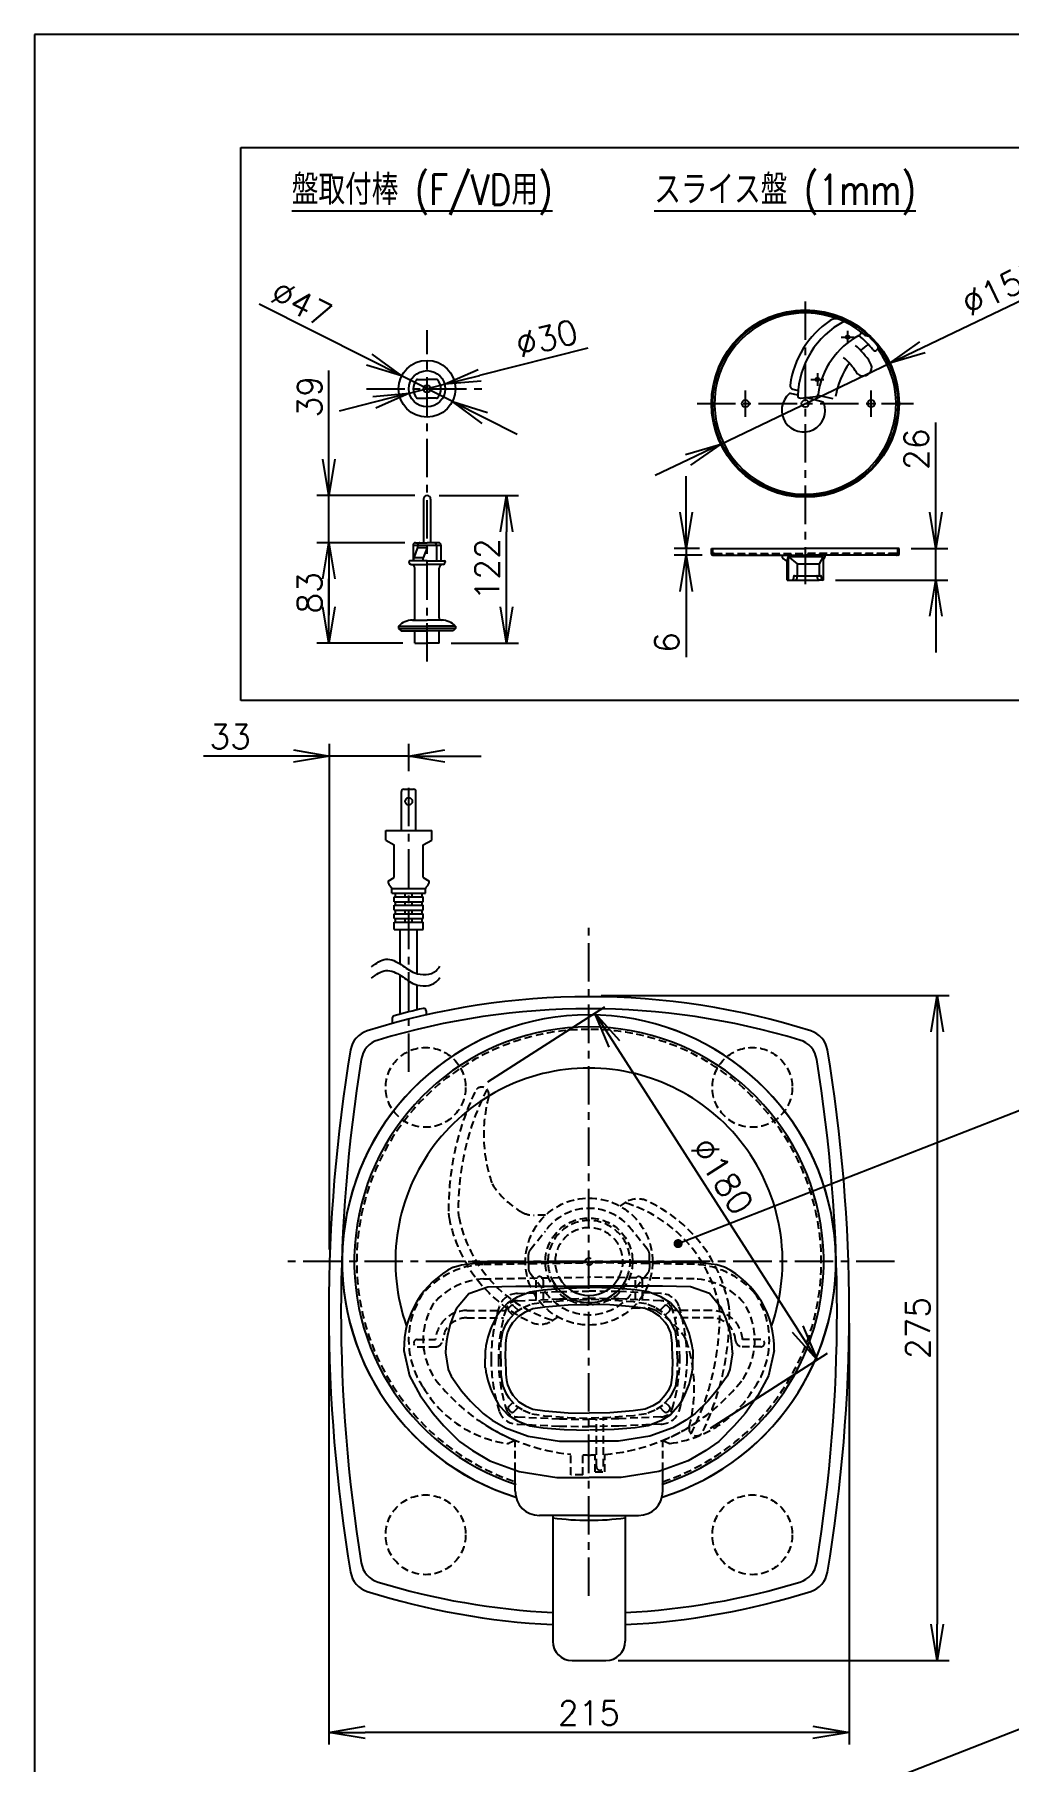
# Model space of a CAD drawing. Extents: x 115 to 2025, y 0 to 1377.
# Drawn here: x 115 to 517, y 663 to 1377 of the extents above; entities that cross this region are included whole.
import ezdxf
from ezdxf.enums import TextEntityAlignment as Align

# ---------------------------------------------------------------- set-up
doc = ezdxf.new("R2010")
doc.units = 0
doc.header["$LTSCALE"] = 0.5
doc.header["$PDMODE"] = 3
doc.linetypes.add('CENTER', pattern=[50.8, 31.75, -6.35, 6.35, -6.35])
doc.linetypes.add('HIDDEN', pattern=[9.525, 6.35, -3.175])
doc.layers.get('0').update_dxf_attribs({"linetype": 'CONTINUOUS'})
doc.layers.get('DEFPOINTS').update_dxf_attribs({"linetype": 'CONTINUOUS'})
for name, color, linetype in [('DANMEN', 7, 'CONTINUOUS'), ('KIKI-2D2', 7, 'CONTINUOUS'), ('SIYOU', 7, 'CONTINUOUS'), ('SUNPOU', 7, 'CONTINUOUS'), ('WAKU', 7, 'CONTINUOUS')]:
    doc.layers.add(name, color=color, linetype=linetype)
doc.styles.get("Standard").update_dxf_attribs({"font": 'ROMANS', "bigfont": 'EXTFONT.shx'})
doc.dimstyles.get("Standard").update_dxf_attribs({"dimscale": 5, "dimtxt": 2, "dimasz": 3, "dimexe": 1, "dimexo": 1, "dimgap": 0.6, "dimtad": 3, "dimdec": 0, "dimzin": 0, "dimdsep": 46, "dimtxsty": 'STANDARD', "dimblk1": 'OPEN', "dimblk2": 'OPEN', "dimsah": 1, "dimcen": 1.5, "dimadec": 0, "dimazin": 0, "dimtfac": 1, "dimtdec": 0, "dimtmove": 0, "dimatfit": 0, "dimldrblk": 'DOTSMALL', "dimfxl": 1, "dimtvp": 1, "dimtolj": 1, "dimtzin": 0, "dimarcsym": 0})
doc.dimstyles.new('STYLE_1', dxfattribs={"dimscale": 5, "dimtxt": 2, "dimasz": 3, "dimexe": 1, "dimexo": 1, "dimgap": 0.6, "dimtad": 3, "dimdec": 0, "dimlfac": 2, "dimzin": 0, "dimdsep": 46, "dimtxsty": 'STANDARD', "dimblk1": 'OPEN', "dimblk2": 'OPEN', "dimsah": 1, "dimcen": 1.5, "dimadec": 0, "dimazin": 0, "dimtfac": 1, "dimtdec": 0, "dimtmove": 0, "dimatfit": 0, "dimldrblk": 'DOTSMALL', "dimfxl": 1, "dimtvp": 1, "dimtolj": 1, "dimtzin": 0, "dimarcsym": 0})

# ---------------------------------------------------------------- blocks, each defined once
blk = doc.blocks.new('_OPEN')
at = {"color": 0, "linetype": 'ByBlock'}
for p, q in [((-1, 0.167), (0, 0)), ((0, 0), (-1, -0.167)), ((0, 0), (-1, 0))]:
    blk.add_line(p, q, dxfattribs=at)
blk = doc.blocks.new('*D11')
at = {"layer": 'DEFPOINTS', "color": 0}
for p in [(344.12, 979.37), (351.12, 704.37), (488.03, 704.37)]:
    blk.add_point(p, dxfattribs=at)
at = {"layer": 'SUNPOU', "color": 0, "lineweight": -2}
for p, q in [((349.12, 979.37), (493.03, 979.37)), ((488.03, 964.37), (488.03, 719.37)), ((356.12, 704.37), (493.03, 704.37))]:
    blk.add_line(p, q, dxfattribs=at)
at = {"layer": 'SUNPOU', "color": 0, "lineweight": -2, "xscale": 15, "yscale": 15, "zscale": 15}
for p, rotation in [((488.03, 979.37), 90), ((488.03, 704.37), 270)]:
    blk.add_blockref('_OPEN', p, dxfattribs=dict(at, rotation=rotation))
at = {"layer": 'SUNPOU', "color": 0, "insert": (480.03, 841.87), "char_height": 10, "attachment_point": 5, "rotation": 90}
blk.add_mtext('\\A1;275', dxfattribs=at)
blk = doc.blocks.new('_DotSmall')
at = {"color": 0, "linetype": 'ByBlock', "const_width": 0.5}
blk.add_lwpolyline([(-0.0625, 0, 1), (0.0625, 0, 1)], format="xyb", close=True, dxfattribs=at)
blk = doc.blocks.new('*D12')
at = {"layer": 'DEFPOINTS', "color": 0}
for p in [(236.62, 848.87), (451.62, 848.87), (236.62, 674.68)]:
    blk.add_point(p, dxfattribs=at)
at = {"layer": 'SUNPOU', "color": 0, "lineweight": -2}
for p, q in [((236.62, 843.87), (236.62, 669.68)), ((451.62, 843.87), (451.62, 669.68)), ((436.62, 674.68), (251.62, 674.68))]:
    blk.add_line(p, q, dxfattribs=at)
at = {"layer": 'SUNPOU', "color": 0, "lineweight": -2, "xscale": 15, "yscale": 15, "zscale": 15, "rotation": 180}
blk.add_blockref('_OPEN', (236.62, 674.68), dxfattribs=at)
at = {"layer": 'SUNPOU', "color": 0, "lineweight": -2, "xscale": 15, "yscale": 15, "zscale": 15}
blk.add_blockref('_OPEN', (451.62, 674.68), dxfattribs=at)
at = {"layer": 'SUNPOU', "color": 0, "insert": (344.12, 682.68), "char_height": 10, "attachment_point": 5}
blk.add_mtext('\\A1;215', dxfattribs=at)
blk = doc.blocks.new('*D30')
at = {"layer": 'DEFPOINTS', "color": 0}
for p in [(236.94, 1078.41), (269.61, 1067.16), (236.94, 869.37)]:
    blk.add_point(p, dxfattribs=at)
at = {"layer": 'SUNPOU', "color": 0, "lineweight": -2}
for p, q in [((221.94, 1078.41), (184.75, 1078.41)), ((236.94, 874.37), (236.94, 1083.41)), ((269.61, 1078.41), (236.94, 1078.41)), ((269.61, 1072.16), (269.61, 1083.41)), ((284.61, 1078.41), (299.61, 1078.41))]:
    blk.add_line(p, q, dxfattribs=at)
at = {"layer": 'SUNPOU', "color": 0, "lineweight": -2, "xscale": 15, "yscale": 15, "zscale": 15}
blk.add_blockref('_OPEN', (236.94, 1078.41), dxfattribs=at)
at = {"layer": 'SUNPOU', "color": 0, "lineweight": -2, "xscale": 15, "yscale": 15, "zscale": 15, "rotation": 180}
blk.add_blockref('_OPEN', (269.61, 1078.41), dxfattribs=at)
at = {"layer": 'SUNPOU', "color": 0, "insert": (195.84, 1086.41), "char_height": 10, "attachment_point": 5}
blk.add_mtext('\\A1;33', dxfattribs=at)
blk = doc.blocks.new('*D38')
at = {"layer": 'DEFPOINTS', "color": 0}
for p in [(394.75, 1164.18), (384.26, 1161.43), (395.89, 1161.43)]:
    blk.add_point(p, dxfattribs=at)
at = {"layer": 'SUNPOU', "color": 0, "lineweight": -2}
for p, q in [((384.26, 1179.18), (384.26, 1194.18)), ((389.75, 1164.18), (379.26, 1164.18)), ((384.26, 1164.18), (384.26, 1161.43)), ((390.89, 1161.43), (379.26, 1161.43)), ((384.26, 1146.43), (384.26, 1119.24))]:
    blk.add_line(p, q, dxfattribs=at)
at = {"layer": 'SUNPOU', "color": 0, "lineweight": -2, "xscale": 15, "yscale": 15, "zscale": 15}
for p, rotation in [((384.26, 1164.18), 270), ((384.26, 1161.43), 90)]:
    blk.add_blockref('_OPEN', p, dxfattribs=dict(at, rotation=rotation))
at = {"layer": 'SUNPOU', "color": 0, "insert": (376.26, 1125.33), "char_height": 10, "attachment_point": 5, "rotation": 90}
blk.add_mtext('\\A1;6', dxfattribs=at)
blk = doc.blocks.new('*D39')
at = {"layer": 'DEFPOINTS', "color": 0}
for p in [(468.44, 1240.9), (398.56, 1207.38)]:
    blk.add_point(p, dxfattribs=at)
at = {"layer": 'SUNPOU', "color": 0, "lineweight": -2}
for p, q in [((481.96, 1247.39), (536.53, 1273.57)), ((398.56, 1207.38), (468.44, 1240.9)), ((385.04, 1200.89), (371.51, 1194.4))]:
    blk.add_line(p, q, dxfattribs=at)
at = {"layer": 'SUNPOU', "color": 0, "lineweight": -2, "xscale": 15, "yscale": 15, "zscale": 15}
for p, rotation in [((468.44, 1240.9), 205.6304897756078), ((398.56, 1207.38), 25.63048977560779)]:
    blk.add_blockref('_OPEN', p, dxfattribs=dict(at, rotation=rotation))
at = {"layer": 'SUNPOU', "color": 0, "insert": (514.69, 1271.97), "char_height": 10, "attachment_point": 5, "rotation": 25.63049}
blk.add_mtext('\\A1;∅155', dxfattribs=at)
blk = doc.blocks.new('*D41')
at = {"layer": 'DEFPOINTS', "color": 0}
for p in [(472.25, 1164.18), (487.42, 1164.18), (441, 1151.18)]:
    blk.add_point(p, dxfattribs=at)
at = {"layer": 'SUNPOU', "color": 0, "lineweight": -2}
for p, q in [((487.42, 1179.18), (487.42, 1216.37)), ((477.25, 1164.18), (492.42, 1164.18)), ((487.42, 1151.18), (487.42, 1164.18)), ((446, 1151.18), (492.42, 1151.18)), ((487.42, 1136.18), (487.42, 1121.18))]:
    blk.add_line(p, q, dxfattribs=at)
at = {"layer": 'SUNPOU', "color": 0, "lineweight": -2, "xscale": 15, "yscale": 15, "zscale": 15}
for p, rotation in [((487.42, 1164.18), 270), ((487.42, 1151.18), 90)]:
    blk.add_blockref('_OPEN', p, dxfattribs=dict(at, rotation=rotation))
at = {"layer": 'SUNPOU', "color": 0, "insert": (479.42, 1205.27), "char_height": 10, "attachment_point": 5, "rotation": 90}
blk.add_mtext('\\A1;26', dxfattribs=at)
blk = doc.blocks.new('*D43')
at = {"layer": 'DEFPOINTS', "color": 0}
for p in [(266.7, 1235.56), (287.68, 1224.97)]:
    blk.add_point(p, dxfattribs=at)
at = {"layer": 'SUNPOU', "color": 0, "lineweight": -2}
for p, q in [((253.3, 1242.32), (207.77, 1265.29)), ((287.68, 1224.97), (266.7, 1235.56)), ((301.07, 1218.22), (314.46, 1211.46))]:
    blk.add_line(p, q, dxfattribs=at)
at = {"layer": 'SUNPOU', "color": 0, "lineweight": -2, "xscale": 15, "yscale": 15, "zscale": 15}
for p, rotation in [((266.7, 1235.56), 333.2250164325637), ((287.68, 1224.97), 153.2250164325637)]:
    blk.add_blockref('_OPEN', p, dxfattribs=dict(at, rotation=rotation))
at = {"layer": 'SUNPOU', "color": 0, "insert": (225.32, 1265.4), "char_height": 10, "attachment_point": 5, "rotation": 333.22502}
blk.add_mtext('\\A1;∅47', dxfattribs=at)
blk = doc.blocks.new('*D44')
at = {"layer": 'DEFPOINTS', "color": 0}
for p in [(269.92, 1228.41), (284.45, 1232.12)]:
    blk.add_point(p, dxfattribs=at)
at = {"layer": 'SUNPOU', "color": 0, "lineweight": -2}
for p, q in [((298.99, 1235.83), (343.79, 1247.26)), ((269.92, 1228.41), (284.45, 1232.12)), ((255.38, 1224.71), (240.85, 1221))]:
    blk.add_line(p, q, dxfattribs=at)
at = {"layer": 'SUNPOU', "color": 0, "lineweight": -2, "xscale": 15, "yscale": 15, "zscale": 15}
for p, rotation in [((284.45, 1232.12), 194.3091493685348), ((269.92, 1228.41), 14.30914936853479)]:
    blk.add_blockref('_OPEN', p, dxfattribs=dict(at, rotation=rotation))
at = {"layer": 'SUNPOU', "color": 0, "insert": (326.68, 1251.15), "char_height": 10, "attachment_point": 5, "rotation": 14.30915}
blk.add_mtext('\\A1;∅30', dxfattribs=at)
blk = doc.blocks.new('*D45')
at = {"layer": 'DEFPOINTS', "color": 0}
for p in [(236.65, 1166.62), (272.19, 1166.62), (272.19, 1125.12)]:
    blk.add_point(p, dxfattribs=at)
at = {"layer": 'SUNPOU', "color": 0, "lineweight": -2}
for p, q in [((267.19, 1166.62), (231.65, 1166.62)), ((236.65, 1140.12), (236.65, 1151.62)), ((267.19, 1125.12), (231.65, 1125.12))]:
    blk.add_line(p, q, dxfattribs=at)
at = {"layer": 'SUNPOU', "color": 0, "lineweight": -2, "xscale": 15, "yscale": 15, "zscale": 15}
for p, rotation in [((236.65, 1166.62), 90), ((236.65, 1125.12), 270)]:
    blk.add_blockref('_OPEN', p, dxfattribs=dict(at, rotation=rotation))
at = {"layer": 'SUNPOU', "color": 0, "insert": (228.65, 1145.87), "char_height": 10, "attachment_point": 5, "rotation": 90}
blk.add_mtext('\\A1;83', dxfattribs=at)
blk = doc.blocks.new('*D46')
at = {"layer": 'DEFPOINTS', "color": 0}
for p in [(236.65, 1186.12), (277.19, 1186.12), (273.02, 1166.62)]:
    blk.add_point(p, dxfattribs=at)
at = {"layer": 'SUNPOU', "color": 0, "lineweight": -2}
for p, q in [((236.65, 1201.12), (236.65, 1237.84)), ((272.19, 1186.12), (231.65, 1186.12)), ((236.65, 1166.62), (236.65, 1186.12)), ((268.02, 1166.62), (231.65, 1166.62)), ((236.65, 1151.62), (236.65, 1136.62))]:
    blk.add_line(p, q, dxfattribs=at)
at = {"layer": 'SUNPOU', "color": 0, "lineweight": -2, "xscale": 15, "yscale": 15, "zscale": 15}
for p, rotation in [((236.65, 1186.12), 270), ((236.65, 1166.62), 90)]:
    blk.add_blockref('_OPEN', p, dxfattribs=dict(at, rotation=rotation))
at = {"layer": 'SUNPOU', "color": 0, "insert": (228.65, 1226.98), "char_height": 10, "attachment_point": 5, "rotation": 90}
blk.add_mtext('\\A1;39', dxfattribs=at)
blk = doc.blocks.new('*D47')
at = {"layer": 'DEFPOINTS', "color": 0}
for p in [(277.19, 1186.12), (310.05, 1186.12), (282.19, 1125.12)]:
    blk.add_point(p, dxfattribs=at)
at = {"layer": 'SUNPOU', "color": 0, "lineweight": -2}
for p, q in [((282.19, 1186.12), (315.05, 1186.12)), ((310.05, 1140.12), (310.05, 1171.12)), ((287.19, 1125.12), (315.05, 1125.12))]:
    blk.add_line(p, q, dxfattribs=at)
at = {"layer": 'SUNPOU', "color": 0, "lineweight": -2, "xscale": 15, "yscale": 15, "zscale": 15}
for p, rotation in [((310.05, 1186.12), 90), ((310.05, 1125.12), 270)]:
    blk.add_blockref('_OPEN', p, dxfattribs=dict(at, rotation=rotation))
at = {"layer": 'SUNPOU', "color": 0, "insert": (302.05, 1155.62), "char_height": 10, "attachment_point": 5, "rotation": 90}
blk.add_mtext('\\A1;122', dxfattribs=at)
blk = doc.blocks.new('*D54')
at = {"layer": 'DEFPOINTS', "color": 0}
for p in [(298.16, 941), (438.42, 828.76), (390.07, 797.74)]:
    blk.add_point(p, dxfattribs=at)
at = {"layer": 'SUNPOU', "color": 0, "lineweight": -2}
for p, q in [((302.37, 943.7), (350.71, 974.72)), ((354.6, 959.39), (430.32, 841.38)), ((394.28, 800.44), (442.62, 831.46))]:
    blk.add_line(p, q, dxfattribs=at)
at = {"layer": 'SUNPOU', "color": 0, "lineweight": -2, "xscale": 15, "yscale": 15, "zscale": 15}
for p, rotation in [((346.5, 972.02), 122.6829371394699), ((438.42, 828.76), 302.6829371394699)]:
    blk.add_blockref('_OPEN', p, dxfattribs=dict(at, rotation=rotation))
at = {"layer": 'SUNPOU', "color": 0, "insert": (399.19, 904.71), "char_height": 10, "attachment_point": 5, "rotation": 302.68294}
blk.add_mtext('\\A1;%%C180', dxfattribs=at)

msp = doc.modelspace()

# ---------------------------------------------------------------- linework, layer by layer
at = {"color": 2}
for p, q in [((458.09, 1252.59), (459.48, 1252.22)), ((458.48, 1252.25), (459.57, 1251.96)), ((459.48, 1252.22), (460.17, 1252.06)), ((273.27, 1234.14), (277.19, 1234.14)), ((281.1, 1234.14), (277.19, 1234.14)), ((430.38, 1227.56), (427.4, 1228.36)), ((428.37, 1230.1), (430.51, 1229.59)), ((273.27, 1226.39), (277.19, 1226.39)), ((281.1, 1226.39), (277.19, 1226.39)), ((431.48, 1226.45), (437.92, 1227.1)), ((440.89, 1224.75), (433.7, 1226.68)), ((438.71, 1227.64), (444.82, 1226.19)), ((275.69, 1184.62), (275.69, 1166.62)), ((278.69, 1184.62), (278.69, 1166.62)), ((271.44, 1165.62), (282.94, 1165.62)), ((271.44, 1165.62), (271.44, 1159.12)), ((273.27, 1164.62), (271.69, 1160.37)), ((272.44, 1166.62), (277.19, 1166.62)), ((273.27, 1165.62), (273.27, 1164.62)), ((273.27, 1164.62), (277.19, 1164.62)), ((277.19, 1164.62), (275.6, 1160.37)), ((281.94, 1166.62), (277.19, 1166.62)), ((281.1, 1165.62), (281.1, 1159.12)), ((282.94, 1165.62), (282.94, 1159.12)), ((269.69, 1158.87), (269.69, 1158.62)), ((277.19, 1159.12), (269.94, 1159.12)), ((270.69, 1157.62), (277.19, 1157.62)), ((275.6, 1160.37), (271.69, 1160.37)), ((271.69, 1159.12), (271.69, 1160.37)), ((275.6, 1159.12), (275.6, 1160.37)), ((277.19, 1159.12), (284.44, 1159.12)), ((283.69, 1157.62), (277.19, 1157.62)), ((284.69, 1158.87), (284.69, 1158.62)), ((272.19, 1135.62), (272.19, 1156.12)), ((282.19, 1135.62), (282.19, 1156.12)), ((265.44, 1132.12), (277.19, 1132.12)), ((265.44, 1132.12), (265.44, 1131.12)), ((265.44, 1131.12), (266.44, 1130.12)), ((265.44, 1131.12), (277.19, 1131.12)), ((266.44, 1130.12), (277.19, 1130.12)), ((271.19, 1134.62), (277.19, 1134.62)), ((272.19, 1125.12), (272.19, 1130.12)), ((283.19, 1134.62), (277.19, 1134.62)), ((288.94, 1132.12), (277.19, 1132.12)), ((288.94, 1131.12), (277.19, 1131.12)), ((287.94, 1130.12), (277.19, 1130.12)), ((282.19, 1125.12), (282.19, 1130.12)), ((288.94, 1131.12), (287.94, 1130.12)), ((288.94, 1132.12), (288.94, 1131.12)), ((272.19, 1125.12), (277.19, 1125.12)), ((282.19, 1125.12), (277.19, 1125.12))]:
    msp.add_line(p, q, dxfattribs=at)
for centre, radius in [((433.5, 1224.14), 38.75), ((433.5, 1224.14), 38.25), ((277.19, 1230.27), 11.75), ((277.19, 1230.27), 7.5), ((277.19, 1230.27), 1.5), ((433.5, 1224.14), 1.5)]:
    msp.add_circle(centre, radius, dxfattribs=at)
for centre, radius, start, end in [((433.5, 1224.14), 37.5, 68.00997, 36.92517), ((465.31, 1226.69), 38.41, 124.0465, 172.41592), ((466.42, 1226.29), 36.06, 118.11531, 178.11387), ((446.04, 1255.2), 4, 68.00997, 124.0465), ((433.5, 1224.14), 37.5, 49.80918, 68.00997), ((431.94, 1223.21), 37.5, 38.0766, 50.72865), ((458.34, 1253.55), 1, 229.80918, 255.12737), ((458.34, 1253.55), 1, 229.80918, 255.12737), ((458.74, 1253.22), 1, 214.51194, 255.12737), ((459.32, 1250.99), 1, 46.12463, 75.12737), ((433.5, 1224.14), 38.25, 38.40954, 46.12463), ((459.94, 1251.08), 1, 45.53483, 77.02066), ((433.5, 1224.14), 24.75, 31.35614, 50.33142), ((433.5, 1224.14), 31.75, 32.16606, 49.3343), ((478.66, 1221.68), 33.06, 125.3875, 132.30475), ((462.25, 1246.95), 1, 218.0766, 307.67977), ((486.34, 1215.76), 38.41, 126.02263, 127.67977), ((462.69, 1247.28), 1, 306.88027, 38.40954), ((463.09, 1247.58), 1, 306.88111, 38.00014), ((478.66, 1221.68), 33.06, 144.51101, 170.72503), ((457.49, 1239.05), 3.5, 212.0841, 34.67714), ((276.87, 1230.27), 5.43, 136.82645, 223.17355), ((273.27, 1233.64), 0.5, 90, 136.82645), ((281.1, 1233.64), 0.5, 43.17355, 90), ((277.5, 1230.27), 5.43, 316.82645, 43.17355), ((432.76, 1221.39), 9, 130.20874, 19.79126), ((427.27, 1227.88), 0.5, 75, 130.20874), ((428.72, 1231.56), 1.5, 172.41592, 256.61726), ((273.27, 1226.89), 0.5, 223.17355, 270), ((281.1, 1226.89), 0.5, 270, 316.82645), ((431.38, 1227.44), 1, 178.11387, 275.79734), ((437.82, 1228.1), 1, 275.79734, 352.30037), ((440.76, 1224.27), 0.5, 19.79126, 75), ((277.19, 1184.62), 1.5, 90, 180), ((277.19, 1184.62), 1.5, 0, 90), ((272.44, 1165.62), 1, 90, 180), ((274.27, 1165.62), 1, 90, 180), ((280.1, 1165.62), 1, 0, 90), ((281.94, 1165.62), 1, 0, 90), ((269.94, 1158.87), 0.25, 90, 180), ((270.69, 1158.62), 1, 180, 270), ((270.69, 1156.12), 1.5, 0, 90), ((283.69, 1156.12), 1.5, 90, 180), ((283.69, 1158.62), 1, 270, 0), ((284.44, 1158.87), 0.25, 0, 90), ((271.19, 1135.62), 1, 270, 0), ((283.19, 1135.62), 1, 180, 270), ((271.27, 1126.57), 8.05, 90.57976, 136.41737), ((283.1, 1126.57), 8.05, 43.58263, 89.42024)]:
    msp.add_arc(centre, radius, start, end, dxfattribs=at)
at = {"layer": 'DANMEN', "color": 2, "linetype": 'CENTER'}
for p, q in [((433.5, 1266.42), (433.5, 1149.47)), ((277.19, 1117.53), (277.19, 1254.49)), ((448.36, 1251.64), (453.64, 1251.64)), ((451, 1254.29), (451, 1249)), ((438.5, 1236.79), (438.5, 1231.5)), ((252.19, 1230.27), (302.19, 1230.27)), ((408.75, 1218.69), (408.75, 1229.59)), ((435.86, 1234.14), (441.14, 1234.14)), ((460.75, 1218.71), (460.75, 1229.57)), ((388.82, 1224.14), (478.17, 1224.14)), ((269.61, 947.77), (269.61, 1067.16)), ((344.12, 731.13), (344.12, 1007.61)), ((470.43, 869.37), (216.56, 869.37)), ((294.12, 869.37), (395.37, 869.37))]:
    msp.add_line(p, q, dxfattribs=at)
at = {"layer": 'DANMEN', "color": 2}
for p, q in [((455.68, 1252.24), (456.14, 1252.6)), ((394.75, 1164.18), (433.5, 1164.18)), ((394.75, 1161.93), (394.75, 1164.18)), ((472.25, 1164.18), (433.5, 1164.18)), ((472.25, 1161.93), (472.25, 1164.18)), ((395.25, 1161.43), (433.5, 1161.43)), ((426, 1159.19), (426.54, 1160.93)), ((426, 1151.18), (426, 1159.19)), ((426.54, 1160.93), (441, 1160.93)), ((430.29, 1157.93), (426.54, 1160.93)), ((426.54, 1151.18), (426.54, 1160.93)), ((430.29, 1152.93), (430.29, 1157.93)), ((430.29, 1157.93), (439.44, 1157.93)), ((471.75, 1161.43), (433.5, 1161.43)), ((439.44, 1157.93), (441, 1160.93)), ((439.44, 1152.93), (439.44, 1157.93)), ((441, 1151.18), (441, 1160.93)), ((426, 1151.18), (429.35, 1151.18)), ((428.73, 1151.93), (428.73, 1152.68)), ((428.98, 1152.93), (439.86, 1152.93)), ((429.35, 1151.18), (439.28, 1151.18)), ((430.1, 1151.93), (430.1, 1152.68)), ((438.53, 1151.93), (438.53, 1152.68)), ((441, 1151.18), (439.28, 1151.18)), ((440.11, 1152.68), (440.11, 1151.93)), ((344.12, 862.9), (344.04, 862.9)), ((344.12, 862.9), (344.2, 862.9))]:
    msp.add_line(p, q, dxfattribs=at)
at = {"layer": 'DANMEN', "color": 2, "linetype": 'HIDDEN'}
for p, q in [((395.25, 1162.18), (395.25, 1164.18)), ((471.75, 1162.18), (471.75, 1164.18)), ((395.93, 1162.18), (433.5, 1162.18)), ((396.16, 1161.68), (433.5, 1161.68)), ((471.07, 1162.18), (433.5, 1162.18)), ((470.84, 1161.68), (433.5, 1161.68)), ((356.96, 892.27), (360.17, 894.44)), ((326.12, 888.48), (321.44, 888.48)), ((319.79, 874.2), (325.94, 881.79)), ((368.45, 874.2), (362.29, 881.79)), ((319.12, 869.37), (319.12, 872.31)), ((369.12, 869.37), (369.12, 872.31)), ((300.49, 868.22), (344.1, 868.9)), ((319.12, 869.37), (319.12, 866.44)), ((319.79, 864.55), (325.94, 856.96)), ((387.74, 868.22), (344.13, 868.9)), ((368.45, 864.55), (362.29, 856.96)), ((369.12, 869.37), (369.12, 866.44)), ((300.58, 862.22), (344.2, 862.9)), ((322.16, 861.63), (322.16, 853.46)), ((325.16, 861.63), (325.16, 853.61)), ((387.65, 862.22), (344.04, 862.9)), ((363.16, 861.63), (363.16, 853.61)), ((366.16, 861.63), (366.16, 853.46)), ((311.67, 850.98), (310.96, 850.28)), ((313.08, 850.98), (314.94, 849.13)), ((362.12, 850.27), (366.8, 850.27)), ((375.23, 850.98), (373.38, 849.13)), ((376.64, 850.98), (377.35, 850.28)), ((293.66, 849.13), (309.64, 849.13)), ((293.66, 846.13), (308.81, 846.13)), ((310.96, 848.86), (312.68, 847.14)), ((331.27, 846.48), (328.06, 844.3)), ((377.35, 848.86), (375.63, 847.14)), ((394.66, 849.13), (378.67, 849.13)), ((394.66, 846.13), (379.5, 846.13)), ((273.16, 837.13), (280.69, 837.13)), ((415.16, 837.13), (407.62, 837.13)), ((273.16, 834.13), (280.88, 834.13)), ((415.16, 834.13), (407.43, 834.13)), ((310.96, 809.41), (312.68, 811.13)), ((311.67, 807.29), (310.96, 808)), ((313.08, 807.29), (314.94, 809.15)), ((375.23, 807.29), (373.38, 809.15)), ((377.35, 809.41), (375.63, 811.13)), ((376.64, 807.29), (377.35, 808)), ((347.16, 784.64), (347.16, 804.18)), ((350.16, 784.64), (350.16, 804.23)), ((313.62, 795.41), (311.07, 794.26)), ((313.62, 783.15), (313.62, 795.41)), ((374.62, 795.41), (377.17, 794.26)), ((374.62, 783.12), (374.62, 795.41)), ((336.62, 781.22), (336.62, 789.72)), ((341.62, 781.22), (341.62, 789.41)), ((346.62, 782.41), (346.62, 789.41)), ((350.62, 782.41), (350.62, 789.64)), ((341.62, 781.22), (336.62, 781.22)), ((346.62, 782.41), (350.62, 782.41))]:
    msp.add_line(p, q, dxfattribs=at)
for points in [[(314.4, 856.13), (331.83, 856.94), (344.11, 857.14)], [(373.91, 856.13), (356.48, 856.94), (344.2, 857.14)], [(310.98, 845.23), (313.78, 848.39), (316.89, 850.38), (320.44, 851.85), (325.66, 852.66), (335.42, 853.43), (344.11, 853.64)], [(314.54, 853.13), (331.93, 853.94), (344.16, 854.14)], [(373.77, 853.13), (356.39, 853.94), (344.16, 854.14)], [(377.33, 845.23), (374.53, 848.39), (371.42, 850.38), (367.87, 851.85), (362.65, 852.66), (352.89, 853.43), (344.2, 853.64)], [(307.66, 829.17), (307.75, 835.6), (308.11, 838.29), (308.49, 840.47), (309.77, 843.37), (310.98, 845.23)], [(380.66, 829.17), (380.56, 835.6), (380.2, 838.29), (379.82, 840.47), (378.54, 843.37), (377.33, 845.23)], [(307.66, 829.11), (307.75, 822.67), (308.11, 819.99), (308.49, 817.81), (309.77, 814.9), (310.98, 813.04)], [(380.66, 829.11), (380.56, 822.67), (380.2, 819.99), (379.82, 817.81), (378.54, 814.9), (377.33, 813.04)], [(310.98, 813.04), (313.78, 809.88), (316.89, 807.9), (320.44, 806.43), (325.66, 805.62), (335.42, 804.85), (344.11, 804.64)], [(377.33, 813.04), (374.53, 809.88), (371.42, 807.9), (367.87, 806.43), (362.65, 805.62), (352.89, 804.85), (344.2, 804.64)], [(314.4, 802.14), (331.83, 801.33), (344.11, 801.14)], [(314.54, 805.14), (331.93, 804.33), (344.16, 804.14)], [(373.77, 805.14), (356.39, 804.33), (344.16, 804.14)], [(373.91, 802.14), (356.48, 801.33), (344.2, 801.14)]]:
    msp.add_lwpolyline(points, dxfattribs=at)
at = {"layer": 'DANMEN', "color": 2}
for centre, radius in [((451, 1251.64), 0.75), ((438.5, 1234.14), 0.75), ((408.75, 1224.14), 1.5), ((460.75, 1224.14), 1.5)]:
    msp.add_circle(centre, radius, dxfattribs=at)
at = {"layer": 'DANMEN', "color": 4, "linetype": 'HIDDEN'}
for centre in [(276.62, 941.37), (411.62, 941.37), (276.62, 756.37), (411.62, 756.37)]:
    msp.add_circle(centre, 16.5, dxfattribs=at)
at = {"layer": 'DANMEN', "color": 2, "linetype": 'HIDDEN'}
for radius in [26.25, 18, 1.5]:
    msp.add_circle((344.12, 869.37), radius, dxfattribs=at)
at = {"layer": 'DANMEN', "color": 2}
for centre, radius, start, end in [((470.97, 1223.62), 32.45, 118.11531, 172.30037), ((455.22, 1253.78), 1.5, 307.86431, 352.75439), ((395.25, 1161.93), 0.5, 180, 270), ((426.27, 1161.68), 2.5, 185.75336, 263.6969), ((439.27, 1161.68), 2.5, 313.64688, 354.26083), ((471.75, 1161.93), 0.5, 270, 0), ((427.98, 1151.93), 0.75, 270, 0), ((428.98, 1152.68), 0.25, 90, 180), ((429.35, 1151.93), 0.75, 270, 0), ((430.35, 1152.68), 0.25, 90, 180), ((438.28, 1152.68), 0.25, 0, 90), ((439.28, 1151.93), 0.75, 180, 270), ((439.86, 1152.68), 0.25, 0, 90), ((440.86, 1151.93), 0.75, 180, 270), ((344.12, 869.37), 17, 203.28499, 336.39569), ((344.12, 869.37), 17, 203.72631, 328.50796), ((344.12, 869.37), 14, 209.00922, 331.5541), ((311.67, 808.7), 1, 135, 225)]:
    msp.add_arc(centre, radius, start, end, dxfattribs=at)
at = {"layer": 'DANMEN', "color": 2, "linetype": 'HIDDEN'}
for centre, radius, start, end in [((395.5, 1162.18), 0.25, 180, 270), ((395.5, 1162.18), 0.25, 270, 330), ((395.5, 1162.18), 0.75, 270, 311.40962), ((395.93, 1161.93), 0.25, 90, 150), ((396.16, 1161.43), 0.25, 90, 131.40962), ((426.27, 1161.68), 2.5, 180, 185.75336), ((439.27, 1161.68), 2.5, 354.26083, 0), ((470.84, 1161.43), 0.25, 48.59038, 90), ((471.5, 1162.18), 0.75, 228.59038, 270), ((471.07, 1161.93), 0.25, 30, 90), ((471.5, 1162.18), 0.25, 210, 270), ((471.5, 1162.18), 0.25, 270, 0), ((344.12, 869.37), 96, 90, 251.47561), ((344.12, 869.37), 96, 288.52439, 90), ((399.66, 890.99), 113.57, 154.75948, 180.83749), ((399.66, 890.99), 109.57, 153.10314, 180.63397), ((299.78, 938.48), 3, 342.92064, 161.71802), ((361.57, 921.9), 60.97, 164.88202, 199.57272), ((332.84, 919.48), 33.9, 212.07502, 241.49565), ((342.87, 839.84), 56.16, 11.26191, 73.33041), ((364.15, 885.27), 10, 66.9829, 113.4182), ((342.87, 839.84), 60.16, 10.83236, 65.25124), ((296.1, 889.48), 10, 180.83749, 190.83236), ((345.36, 898.91), 60.16, 190.83236, 245.25124), ((300.1, 889.89), 10, 180.63397, 191.26191), ((345.36, 898.91), 56.16, 191.26191, 253.33041), ((321.44, 898.48), 10, 241.49565, 270), ((344.12, 869.37), 22, 34.62354, 145.37646), ((344.12, 869.37), 17, 336.39569, 203.28499), ((323.61, 883.68), 3, 320.94724, 325.1021), ((344.12, 869.37), 14, 331.5541, 209.00922), ((364.62, 883.68), 3, 214.8979, 219.05276), ((322.12, 872.31), 3, 140.94724, 180), ((366.12, 872.31), 3, 0, 39.05276), ((302.14, 832.93), 35.32, 93.04549, 138.90127), ((322.12, 866.44), 3, 180, 219.05276), ((344.12, 869.37), 22, 359.83355, 0.16645), ((366.12, 866.44), 3, 320.94724, 0), ((386.09, 832.93), 35.32, 41.09873, 86.95451), ((302.14, 832.93), 29.32, 93.04549, 138.90127), ((323.66, 861.63), 1.5, 0, 180), ((323.61, 855.07), 3, 34.8979, 39.05276), ((364.62, 855.07), 3, 140.94724, 145.1021), ((364.66, 861.63), 1.5, 0, 180), ((386.09, 832.93), 29.32, 41.09873, 86.95451), ((303.91, 836.84), 34.33, 145.768, 214.63086), ((304.06, 836.89), 28.49, 147.469, 214.55253), ((379.3, 828.56), 75.64, 162.9769, 179.54772), ((379.3, 828.56), 72.64, 162.9769, 179.54772), ((314.54, 848.13), 8, 90, 160.15794), ((314.54, 848.13), 5, 90, 160.15794), ((311.67, 849.57), 1, 135, 225), ((312.37, 850.28), 1, 45, 135), ((344.12, 869.37), 22, 214.62354, 325.37646), ((366.8, 840.27), 10, 61.49565, 90), ((373.77, 848.13), 8, 19.84206, 90), ((373.77, 848.13), 5, 19.84206, 90), ((375.94, 850.28), 1, 45, 135), ((376.64, 849.57), 1, 315, 45), ((309.02, 828.56), 72.64, 0.45228, 17.0231), ((309.02, 828.56), 75.64, 0.45228, 17.0231), ((388.14, 848.85), 10, 0.63397, 11.26191), ((392.13, 849.27), 10, 0.83749, 10.83236), ((384.17, 836.89), 28.49, 325.44747, 32.531), ((384.33, 836.84), 34.33, 325.36914, 34.232), ((293.66, 836.13), 13, 90, 175.58827), ((293.66, 836.13), 10, 90, 176.92326), ((324.09, 853.48), 10, 246.9829, 293.4182), ((355.39, 819.27), 33.9, 32.07502, 61.49565), ((288.58, 847.75), 109.57, 333.10314, 0.63397), ((288.58, 847.75), 113.57, 334.75948, 0.83749), ((394.66, 836.13), 13, 4.41173, 90), ((394.66, 836.13), 10, 3.07674, 90), ((273.16, 835.63), 1.5, 90, 270), ((280.71, 837.13), 3, 273.2961, 351.21266), ((326.67, 816.84), 60.97, 344.88202, 19.57272), ((407.61, 837.13), 3, 188.78734, 266.7039), ((415.16, 835.63), 1.5, 270, 90), ((379.3, 829.71), 75.64, 180.45228, 197.0231), ((379.3, 829.71), 72.64, 180.45228, 197.0231), ((309.02, 829.71), 72.64, 342.9769, 359.54772), ((309.02, 829.71), 75.64, 342.9769, 359.54772), ((316.65, 841.21), 47.43, 210.40449, 262.57868), ((344.12, 869.37), 80, 217.44164, 247.58887), ((344.12, 869.37), 80, 292.41113, 322.55836), ((371.58, 841.21), 47.43, 277.42132, 329.59551), ((314.54, 810.14), 8, 199.84206, 270), ((314.54, 810.14), 5, 199.84206, 270), ((312.37, 808), 1, 225, 315), ((373.77, 810.14), 5, 270, 340.15794), ((373.77, 810.14), 8, 270, 340.15794), ((375.94, 808), 1, 225, 315), ((376.64, 808.7), 1, 315, 45), ((344.12, 869.37), 80, 236.37669, 264.62062), ((344.12, 869.37), 80, 274.66042, 303.62331), ((388.45, 800.27), 3, 162.92064, 341.71802), ((310.65, 795.17), 1, 262.57868, 294.38031), ((377.58, 795.17), 1, 245.61969, 277.42132), ((344.12, 869.37), 80, 268.20922, 270), ((344.12, 869.37), 80, 268.20922, 270), ((344.12, 869.37), 80, 270, 271.79078), ((344.12, 869.37), 80, 270, 271.79078), ((348.66, 784.64), 1.5, 180, 0)]:
    msp.add_arc(centre, radius, start, end, dxfattribs=at)
at = {"layer": 'KIKI-2D2', "color": 2}
for p, q in [((267.61, 1064.67), (271.61, 1064.67)), ((266.61, 1047.67), (266.61, 1063.67)), ((272.61, 1047.67), (272.61, 1063.67)), ((260.11, 1047.67), (279.11, 1047.67)), ((260.11, 1043.67), (260.11, 1047.67)), ((260.11, 1043.67), (263.61, 1041.67)), ((275.61, 1041.67), (279.11, 1043.67)), ((279.11, 1043.67), (279.11, 1047.67)), ((263.61, 1028.17), (263.61, 1041.67)), ((275.61, 1028.17), (275.61, 1041.67)), ((261.11, 1026.67), (263.61, 1028.17)), ((262.6, 1023.67), (276.62, 1023.67)), ((262.61, 1021.67), (262.61, 1023.55)), ((262.61, 1021.67), (264.11, 1021.67)), ((264.11, 1020.17), (264.11, 1021.67)), ((264.11, 1021.67), (275.11, 1021.67)), ((268.11, 1020.17), (268.11, 1021.67)), ((271.11, 1020.17), (271.11, 1021.67)), ((275.11, 1021.67), (276.61, 1021.67)), ((275.11, 1020.17), (275.11, 1021.67)), ((275.61, 1028.17), (278.11, 1026.67)), ((276.61, 1021.67), (276.61, 1023.55)), ((263.61, 1020.17), (264.11, 1020.17)), ((263.61, 1018.17), (263.61, 1020.17)), ((263.61, 1018.17), (264.11, 1018.17)), ((263.61, 1016.67), (264.11, 1016.67)), ((263.61, 1014.67), (263.61, 1016.67)), ((263.61, 1014.67), (264.11, 1014.67)), ((264.11, 1020.17), (275.11, 1020.17)), ((264.11, 1016.67), (264.11, 1018.17)), ((264.11, 1018.17), (275.11, 1018.17)), ((264.11, 1016.67), (275.11, 1016.67)), ((264.11, 1013.17), (264.11, 1014.67)), ((264.11, 1014.67), (275.11, 1014.67)), ((268.11, 1016.67), (268.11, 1018.17)), ((268.11, 1013.17), (268.11, 1014.67)), ((271.11, 1016.67), (271.11, 1018.17)), ((271.11, 1013.17), (271.11, 1014.67)), ((275.11, 1020.17), (275.61, 1020.17)), ((275.11, 1018.17), (275.61, 1018.17)), ((275.11, 1016.67), (275.11, 1018.17)), ((275.11, 1016.67), (275.61, 1016.67)), ((275.11, 1014.67), (275.61, 1014.67)), ((275.11, 1013.17), (275.11, 1014.67)), ((275.61, 1018.17), (275.61, 1020.17)), ((275.61, 1014.67), (275.61, 1016.67)), ((263.61, 1013.17), (264.11, 1013.17)), ((263.61, 1011.17), (263.61, 1013.17)), ((263.61, 1011.17), (264.11, 1011.17)), ((263.61, 1006.67), (263.61, 1009.67)), ((263.61, 1009.67), (264.11, 1009.67)), ((264.11, 1013.17), (275.11, 1013.17)), ((264.11, 1009.67), (264.11, 1011.17)), ((264.11, 1011.17), (275.11, 1011.17)), ((264.11, 1009.67), (275.11, 1009.67)), ((268.11, 1009.67), (268.11, 1011.17)), ((271.11, 1009.67), (271.11, 1011.17)), ((275.11, 1013.17), (275.61, 1013.17)), ((275.11, 1011.17), (275.61, 1011.17)), ((275.11, 1009.67), (275.11, 1011.17)), ((275.11, 1009.67), (275.61, 1009.67)), ((275.61, 1011.17), (275.61, 1013.17)), ((275.61, 1006.67), (275.61, 1009.67)), ((263.61, 1006.67), (275.61, 1006.67)), ((266.11, 992.41), (266.11, 1006.67)), ((273.11, 988.4), (273.11, 1006.67)), ((266.11, 971.67), (266.11, 987.77)), ((273.11, 973.43), (273.11, 983.76)), ((276.85, 973.05), (276.85, 971.23)), ((262.85, 970.03), (262.85, 967.68)), ((313.62, 774.37), (313.62, 783.15)), ((374.62, 774.37), (374.62, 783.12)), ((344.12, 764.37), (323.62, 764.37)), ((329.12, 764.37), (329.12, 719.24)), ((344.12, 764.37), (364.62, 764.37)), ((359.12, 764.37), (359.12, 719.24))]:
    msp.add_line(p, q, dxfattribs=at)
at = {"layer": 'KIKI-2D2', "color": 3}
for p, q in [((329.12, 719.24), (329.12, 712.37)), ((359.12, 719.24), (359.12, 712.37)), ((337.12, 704.37), (351.12, 704.37))]:
    msp.add_line(p, q, dxfattribs=at)
at = {"layer": 'KIKI-2D2', "color": 2}
for points in [[(288.16, 867.07), (291.39, 868), (298.23, 868.8), (313.74, 869.13), (324.96, 869.13), (335.19, 869.13), (344.16, 869.13)], [(400.16, 867.07), (396.92, 868), (390.08, 868.8), (374.57, 869.13), (363.35, 869.13), (353.12, 869.13), (344.16, 869.13)], [(289.41, 850.04), (294.4, 856.11), (302.31, 858.89), (313.85, 859.13), (324.96, 859.13), (335.19, 859.13), (344.16, 859.13)], [(307.44, 848.81), (310.52, 852.24), (314.57, 854.83), (319.7, 856.79), (325.14, 857.64), (333.81, 858.4), (343.99, 858.64)], [(398.91, 850.04), (393.91, 856.11), (386, 858.89), (374.47, 859.13), (363.35, 859.13), (353.12, 859.13), (344.16, 859.13)], [(380.87, 848.81), (377.8, 852.24), (373.74, 854.83), (368.61, 856.79), (363.17, 857.64), (354.5, 858.4), (344.32, 858.64)], [(312.66, 844.14), (315.09, 846.85), (317.82, 848.6), (320.98, 849.91), (325.9, 850.67), (335.52, 851.43), (344.16, 851.64)], [(375.66, 844.14), (373.22, 846.85), (370.49, 848.6), (367.33, 849.91), (362.42, 850.67), (352.79, 851.43), (344.16, 851.64)], [(305.73, 846.24), (306.65, 847.7), (307.44, 848.81)], [(309.66, 829.14), (309.75, 835.45), (310.09, 837.98), (310.42, 839.88), (311.54, 842.42), (312.66, 844.14)], [(378.66, 829.14), (378.56, 835.45), (378.22, 837.98), (377.89, 839.88), (376.78, 842.42), (375.66, 844.14)], [(382.58, 846.24), (381.67, 847.7), (380.87, 848.81)], [(267.66, 832.64), (269.95, 822.11), (274.36, 814.01), (279.7, 806.54), (284.18, 801.42), (290.59, 795.02), (295.93, 791.17), (303.19, 786.9), (315.31, 782.54), (330.85, 780.13), (344.16, 780.13)], [(284.83, 831.61), (285.99, 824.67), (287.1, 821.99), (291.47, 815.87), (295.14, 811.68), (300.34, 806.48), (304.13, 803.75), (309.59, 800.54), (319.03, 797.14), (332, 795.13), (344.16, 795.13)], [(301.28, 832.81), (301.25, 832.65), (301.22, 831.12), (301.22, 829.14)], [(301.28, 825.46), (301.25, 825.63), (301.22, 827.15), (301.22, 829.14)], [(309.66, 829.14), (309.75, 822.82), (310.09, 820.29), (310.42, 818.39), (311.54, 815.86), (312.66, 814.14)], [(420.66, 832.64), (418.36, 822.11), (413.95, 814.01), (408.61, 806.54), (404.13, 801.42), (397.72, 795.02), (392.38, 791.17), (385.12, 786.9), (373, 782.54), (357.46, 780.13), (344.16, 780.13)], [(403.48, 831.61), (402.32, 824.67), (401.22, 821.99), (396.84, 815.87), (393.17, 811.68), (387.98, 806.48), (384.18, 803.75), (378.72, 800.54), (369.28, 797.14), (356.31, 795.13), (344.16, 795.13)], [(378.66, 829.14), (378.56, 822.82), (378.22, 820.29), (377.89, 818.39), (376.78, 815.86), (375.66, 814.14)], [(387.03, 832.81), (387.06, 832.65), (387.09, 831.12), (387.09, 829.14)], [(387.03, 825.46), (387.06, 825.63), (387.09, 827.15), (387.09, 829.14)], [(312.66, 814.14), (315.09, 811.42), (317.82, 809.68), (320.98, 808.37), (325.9, 807.6), (335.52, 806.85), (344.16, 806.64)], [(375.66, 814.14), (373.22, 811.42), (370.49, 809.68), (367.33, 808.37), (362.42, 807.6), (352.79, 806.85), (344.16, 806.64)], [(305.73, 812.04), (306.65, 810.57), (307.44, 809.46)], [(307.44, 809.46), (310.52, 806.04), (314.57, 803.44), (319.7, 801.48), (325.14, 800.64), (333.81, 799.87), (343.99, 799.64)], [(380.87, 809.46), (377.8, 806.04), (373.74, 803.44), (368.61, 801.48), (363.17, 800.64), (354.5, 799.87), (344.32, 799.64)], [(382.58, 812.04), (381.67, 810.57), (380.87, 809.46)]]:
    msp.add_lwpolyline(points, dxfattribs=at)
msp.add_circle((269.61, 1059.67), 1.5, dxfattribs=at)
for centre, radius, start, end in [((267.61, 1063.67), 1, 90, 180), ((271.61, 1063.67), 1, 0, 90), ((264.11, 1026.67), 3, 180, 231.31781), ((261.61, 1023.55), 1, 0, 51.31781), ((277.61, 1023.55), 1, 128.68219, 180), ((275.11, 1026.67), 3, 308.68219, 0), ((344.12, 869.37), 102, 287.22291, 252.77709), ((344.12, 869.37), 102, 90, 252.60127), ((344.12, 673.8), 300.07, 73.11816, 106.88184), ((344.72, 673.8), 308.07, 102.95998, 105.26889), ((275.85, 973.05), 1, 0, 102.95998), ((344.12, 869.37), 102, 287.39873, 90), ((344.12, 869.37), 97, 288.0798, 251.9202), ((263.85, 970.03), 1, 105.26889, 180), ((259.88, 951.37), 10, 106.88184, 170.78116), ((428.35, 951.37), 10, 9.21884, 73.11816), ((891.42, 848.87), 649.8, 170.78116, 189.21884), ((-203.18, 848.87), 649.8, 350.78116, 9.21884), ((344.12, 869.37), 80, 90, 199.57265), ((344.12, 869.37), 80, 340.52563, 90), ((305.27, 833.56), 37.62, 117.05416, 181.4085), ((383.04, 833.56), 37.62, 358.5915, 62.94584), ((330.28, 830.1), 45.48, 153.99476, 178.09573), ((358.03, 830.1), 45.48, 1.90427, 26.00524), ((337.73, 828.18), 36.74, 150.56953, 172.76554), ((350.58, 828.18), 36.74, 7.23446, 29.43047), ((337.73, 830.09), 36.74, 187.23446, 209.43047), ((350.58, 830.09), 36.74, 330.56953, 352.76554), ((323.62, 774.37), 10, 180, 270), ((364.62, 774.37), 10, 270, 0), ((344.12, 869.87), 107.5, 261.97907, 278.02093), ((259.88, 746.37), 10, 189.21884, 253.11816), ((428.35, 746.37), 10, 286.88184, 350.78116), ((344.12, 1023.94), 300.07, 253.11816, 267.13469), ((344.12, 1023.94), 300.07, 272.86531, 286.88184)]:
    msp.add_arc(centre, radius, start, end, dxfattribs=at)
at = {"layer": 'KIKI-2D2', "color": 3}
for centre, radius, start, end in [((344.12, 673.8), 305.07, 72.5127, 107.4873), ((255.45, 955.24), 10, 107.4873, 170.50539), ((432.78, 955.24), 10, 9.49461, 72.5127), ((891.42, 848.87), 654.8, 170.50539, 189.49461), ((-203.18, 848.87), 654.8, 350.50539, 9.49461), ((255.45, 742.51), 10, 189.49461, 252.5127), ((432.78, 742.51), 10, 287.4873, 350.50539), ((344.12, 1023.94), 305.07, 252.5127, 267.18169), ((344.12, 1023.94), 305.07, 272.81831, 287.4873), ((337.12, 712.37), 8, 180, 270), ((351.12, 712.37), 8, 270, 0)]:
    msp.add_arc(centre, radius, start, end, dxfattribs=at)
at = {"layer": 'KIKI-2D2', "color": 2}
for points in [[(254.25, 991.21), (256.18, 992.7), (260.01, 995.65), (266.82, 992.32), (272.16, 987.6), (279.81, 987.74), (282.04, 990.85), (282.52, 991.53)], [(254.25, 986.58), (256.18, 988.06), (260.01, 991.01), (266.82, 987.68), (272.16, 982.96), (279.81, 983.1), (282.04, 986.22), (282.52, 986.89)]]:
    msp.add_open_spline(points, degree=3, knots=[0, 0, 0, 0, 6.745109, 13.401457, 20.028677, 28.874251, 31.32835, 31.32835, 31.32835, 31.32835], dxfattribs=at)
at = {"layer": 'SIYOU', "color": 7}
for p, q in [((200.18, 1101.38), (200.18, 1330)), ((200.18, 1330), (1561.26, 1330)), ((1191.96, 1101.38), (200.18, 1101.38))]:
    msp.add_line(p, q, dxfattribs=at)
at = {"layer": 'WAKU', "color": 6}
for p, q in [((2025, 1376.75), (115, 1376.75)), ((115, 1376.75), (115, 0))]:
    msp.add_line(p, q, dxfattribs=at)

# ---------------------------------------------------------------- texts
at = {"layer": 'SIYOU', "color": 1, "width": 0.8}
for s, p in [('%%U盤取付棒 (F/VD用)', (275.18, 1306.36)), ('%%Uスライス盤 (1mm)', (425.18, 1306.36))]:
    msp.add_text(s, height=12.5, dxfattribs=at).set_placement(p, align=Align.CENTER)

# ---------------------------------------------------------------- dimensions: what is measured, and where the dimension line sits
at = {"layer": 'SUNPOU'}
for p1, p2, picture, middle in [((398.56, 1207.38), (468.44, 1240.9), '*D39', (518.15, 1264.76)), ((287.68, 1224.97), (266.7, 1235.56), '*D43', (221.72, 1258.26))]:
    dim = msp.add_diameter_dim_2p(p1=p1, p2=p2, dimstyle='STYLE_1', dxfattribs=at)
    dim.commit()
    dim.dimension.update_dxf_attribs({"geometry": picture, "text_midpoint": middle, "dimtype": 163})
dim = msp.add_diameter_dim_2p(p1=(269.92, 1228.41), p2=(284.45, 1232.12), dimstyle='STYLE_1', dxfattribs=at)
dim.commit()
dim.dimension.update_dxf_attribs({"geometry": '*D44', "text_midpoint": (326.68, 1251.15)})
for base, p1, p2, angle, picture, middle in [((236.65, 1186.12), (273.02, 1166.62), (277.19, 1186.12), 90, '*D46', (228.65, 1226.98)), ((487.42, 1164.18), (441, 1151.18), (472.25, 1164.18), 90, '*D41', (479.42, 1205.27)), ((384.25983075, 1161.42881468), (394.74901333, 1164.17881468), (395.88536394, 1161.42881468), 270, '*D38', (376.25983075, 1125.33357659)), ((310.05, 1186.12), (282.19, 1125.12), (277.19, 1186.12), 90, '*D47', (302.05, 1155.62)), ((236.65, 1166.62), (272.19, 1125.12), (272.19, 1166.62), 90, '*D45', (228.65, 1145.87))]:
    dim = msp.add_linear_dim(base=base, p1=p1, p2=p2, angle=angle, dimstyle='STYLE_1', dxfattribs=at)
    dim.commit()
    dim.dimension.update_dxf_attribs({"geometry": picture, "text_midpoint": middle})
for base, p1, p2, picture, middle in [((236.94, 1078.41), (269.61, 1067.16), (236.94, 869.37), '*D30', (195.84, 1086.41)), ((236.62, 674.68), (451.62, 848.87), (236.62, 848.87), '*D12', (344.12, 682.68))]:
    dim = msp.add_linear_dim(base=base, p1=p1, p2=p2, dimstyle='STANDARD', dxfattribs=at)
    dim.commit()
    dim.dimension.update_dxf_attribs({"geometry": picture, "text_midpoint": middle})
dim = msp.add_linear_dim(base=(488.03, 704.37), p1=(344.12, 979.37), p2=(351.12, 704.37), angle=90, dimstyle='STANDARD', dxfattribs=at)
dim.commit()
dim.dimension.update_dxf_attribs({"geometry": '*D11', "text_midpoint": (488.03, 841.87), "dimtype": 160})
dim = msp.add_aligned_dim(p1=(298.16, 941), p2=(390.07, 797.74), distance=57.44, text='%%C180', dimstyle='STANDARD', dxfattribs=at)
dim.commit()
dim.dimension.update_dxf_attribs({"geometry": '*D54', "text_midpoint": (399.19, 904.71)})

# ---------------------------------------------------------------- leaders
for points in [[(380.94, 876.78), (550.96, 943.23)], [(380.94, 620.96), (550.96, 687.41)]]:
    msp.add_leader(points, dimstyle='STANDARD', override={"dimgap": 1, "dimtad": 0, "dimldrblk": 'DotSmall'}, dxfattribs=at)

doc.saveas('drawing.dxf')
